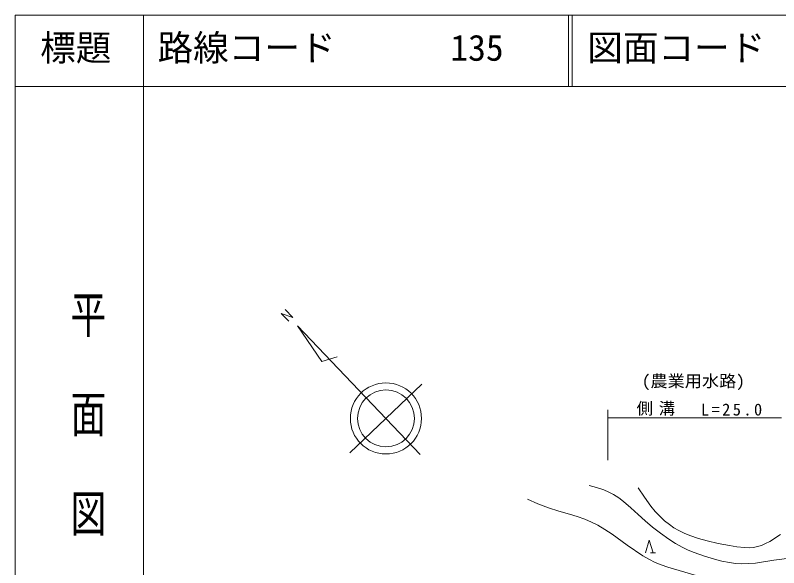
# Model space of a CAD drawing. Units: millimetres, scale not verified. Extents: x 63590 to 703590, y -443 to 359557.
# Drawn here: x 63590 to 170867, y 281848 to 359557 of the extents above; entities that cross this region are included whole.
import ezdxf
from ezdxf.enums import TextEntityAlignment as Align

# ---------------------------------------------------------------- set-up
doc = ezdxf.new("R2010")
doc.units = ezdxf.units.MM
doc.header["$LTSCALE"] = 1000
doc.layers.add('S-SUV', color=7, linetype='Continuous', lineweight=13)
doc.styles.add('@ＭＳ ゴシック', font='')
doc.styles.add('ＭＳ ゴシック', font='')
doc.styles.get('@ＭＳ ゴシック').set_extended_font_data('@MS Gothic')
doc.styles.get('ＭＳ ゴシック').set_extended_font_data('MS Gothic')

msp = doc.modelspace()

# ---------------------------------------------------------------- linework, layer by layer
at = {"layer": 'S-SUV'}
for p, q in [((63590, 359557), (63590, -443)), ((703590, 359557), (63590, 359557)), ((81590, 359557), (81590, 349557)), ((141340, 359557), (141340, 349557)), ((141840, 359557), (141840, 349557)), ((63590, 349557), (703590, 349557)), ((81590, 349557), (81590, -443)), ((102030, 316511), (100965, 317627)), ((100965, 317627), (102613, 317060)), ((102613, 317060), (101537, 318176)), ((103244, 315871), (106664, 310840)), ((103244, 315871), (120506, 297787)), ((106664, 310840), (108801, 311498)), ((120736, 307684), (110609, 298017)), ((146849, 304062), (146849, 297000)), ((146849, 302920), (171256, 302920)), ((144241, 293437), (145262, 293155)), ((145262, 293155), (146272, 292813)), ((151109, 293100), (151985, 291795)), ((146272, 292813), (146985, 292499)), ((146985, 292499), (147673, 292131)), ((147673, 292131), (148391, 291675)), ((151985, 291795), (152909, 290527)), ((135556, 291502), (137028, 290852)), ((137028, 290852), (138529, 290256)), ((148391, 291675), (149072, 291170)), ((149072, 291170), (150103, 290288)), ((138529, 290256), (139983, 289789)), ((139983, 289789), (141467, 289377)), ((150103, 290288), (151103, 289353)), ((152909, 290527), (153525, 289778)), ((153525, 289778), (154196, 289057)), ((141467, 289377), (142559, 289054)), ((142559, 289054), (143631, 288674)), ((143631, 288674), (144537, 288280)), ((151103, 289353), (152094, 288435)), ((154196, 289057), (154827, 288465)), ((144537, 288280), (145428, 287826)), ((145428, 287826), (146448, 287229)), ((152094, 288435), (153131, 287557)), ((153131, 287557), (154255, 286694)), ((154827, 288465), (155497, 287919)), ((155497, 287919), (156136, 287471)), ((146448, 287229), (147444, 286576)), ((147444, 286576), (149591, 285029)), ((154255, 286694), (155425, 285873)), ((156136, 287471), (156815, 287071)), ((156815, 287071), (157586, 286697)), ((157586, 286697), (158393, 286374)), ((169610, 285562), (171112, 286539)), ((152129, 283954), (152678, 285750)), ((152678, 285750), (153227, 283954)), ((155425, 285873), (156351, 285278)), ((158393, 286374), (159594, 285973)), ((159594, 285973), (160819, 285629)), ((160819, 285629), (162366, 285263)), ((169025, 285248), (169610, 285562)), ((149591, 285029), (151785, 283522)), ((156351, 285278), (157315, 284730)), ((157315, 284730), (158149, 284323)), ((158149, 284323), (159007, 283972)), ((162366, 285263), (163935, 284954)), ((163935, 284954), (164988, 284787)), ((164988, 284787), (166057, 284678)), ((166057, 284678), (166698, 284668)), ((166698, 284668), (167330, 284718)), ((167330, 284718), (167883, 284826)), ((167883, 284826), (168425, 284993)), ((168425, 284993), (169025, 285248)), ((151785, 283522), (152625, 283034)), ((152853, 283954), (153573, 283954)), ((159007, 283972), (160417, 283488)), ((160417, 283488), (161861, 283057)), ((170176, 282895), (172732, 283233)), ((152625, 283034), (153491, 282601)), ((153491, 282601), (154366, 282237)), ((154366, 282237), (155272, 281926)), ((161861, 283057), (162888, 282787)), ((162888, 282787), (163933, 282574)), ((163933, 282574), (164802, 282465)), ((164802, 282465), (165678, 282415)), ((165678, 282415), (166648, 282425)), ((166648, 282425), (167618, 282495)), ((167618, 282495), (170176, 282895)), ((155272, 281926), (160075, 280542))]:
    msp.add_line(p, q, dxfattribs=at)
for radius in [5000, 4000]:
    msp.add_circle((115673, 302850), radius, dxfattribs=at)

# ---------------------------------------------------------------- texts
at = {"layer": 'S-SUV', "style": 'ＭＳ ゴシック'}
for s, p in [('標題', (67090, 352057)), ('路線コード', (83590, 352057)), ('135', (124732, 352057)), ('図面コード', (143969, 352057))]:
    msp.add_text(s, height=3666, dxfattribs=at).set_placement(p, align=Align.BOTTOM_LEFT)
at = {"layer": 'S-SUV', "style": '@ＭＳ ゴシック', "width": 1.4}
msp.add_text('平  面  図', height=3666, rotation=270, dxfattribs=at).set_placement((70867, 321032), align=Align.BOTTOM_LEFT)
at = {"layer": 'S-SUV', "style": 'ＭＳ ゴシック', "width": 1.05}
msp.add_text('(農業用水路)', height=1686, dxfattribs=at).set_placement((151627, 306763), align=Align.BOTTOM_LEFT)
at = {"layer": 'S-SUV', "char_height": 1686, "attachment_point": 7, "style": 'ＭＳ ゴシック'}
for s, insert in [('\\T1.35;側溝', (150900, 303232)), ('\\T1.3;L=25.0', (159936, 303232))]:
    msp.add_mtext(s, dxfattribs=dict(at, insert=insert))

doc.saveas('drawing.dxf')
